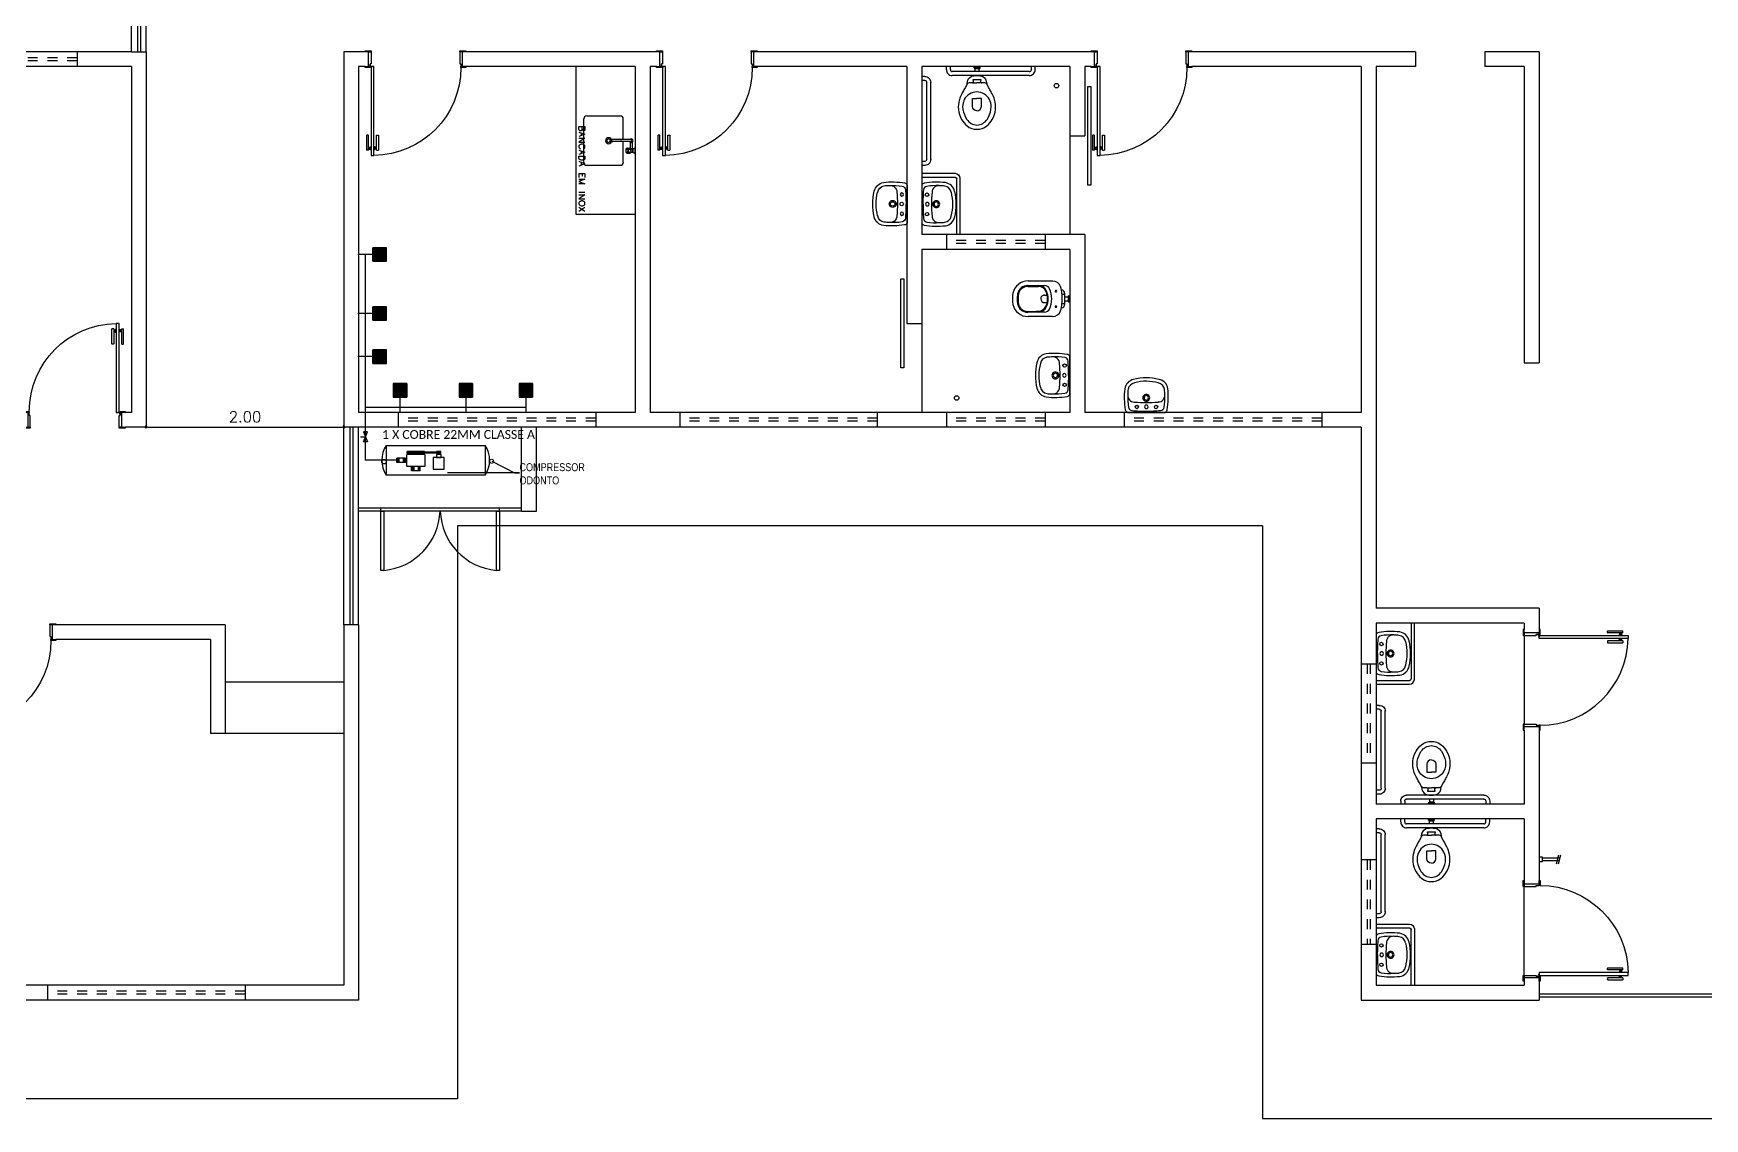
# Model space of a CAD drawing. Header units: inches. Extents: x 48213 to 96389, y -17773 to -8887.
# Drawn here: x 48251.64 to 48268.55, y -8904.87 to -8893.88 of the extents above; entities that cross this region are included whole.
import ezdxf
from ezdxf import colors
from ezdxf.entities.mleader import LeaderData, LeaderLine
from ezdxf.enums import TextEntityAlignment as Align
from ezdxf.math import Vec2, Vec3

# ---------------------------------------------------------------- set-up
doc = ezdxf.new("R2010")
doc.units = ezdxf.units.IN
doc.header["$LTSCALE"] = 0.001
doc.header["$MEASUREMENT"] = 0
doc.linetypes.add('CONTORNO_QUADRO_T', pattern=[0.35, 0.2, -0.15])
for name, color, linetype in [('APCOZ', 7, 'Continuous'), ('APCOZ-I', 251, 'Continuous'), ('ar comprimido', 80, 'Continuous'), ('ar comprimido tubulação', 80, 'Continuous'), ('at_Entity', 7, 'Continuous'), ('barras acess', 7, 'Continuous'), ('CANO ARCOND', 90, 'Continuous'), ('ESQUADRIAS', 7, 'Continuous'), ('Layout_Equipamentos', 7, 'Continuous'), ('LOUÇAS', 7, 'Continuous'), ('PONTO DE AR COMPRIMIDO', 7, 'Continuous'), ('Revest_Cimentado 1- 3 Cimento e Areia Grossa', 252, 'Continuous'), ('SAN', 7, 'Continuous'), ('TEXTOS M', 1, 'Continuous')]:
    doc.layers.add(name, color=color, linetype=linetype)
doc.styles.add('ARIAL', font='ARIALN.TTF')
doc.styles.add('ROMANS', font='romans.shx')
doc.dimstyles.new('ESCALA75', dxfattribs={"dimtxt": 0.11, "dimasz": 0.02, "dimexe": 0.02, "dimexo": 0.04, "dimgap": 0.05, "dimtad": 1, "dimzin": 4, "dimdsep": 46, "dimtxsty": 'ROMANS', "dimblk1": 'PPC', "dimblk2": 'PPC', "dimsah": 1, "dimcen": 0.02, "dimclrd": 7, "dimclre": 7, "dimclrt": 3, "dimazin": 1, "dimtfac": 1, "dimtix": 1, "dimtmove": 0, "dimatfit": 3, "dimldrblk": 'PPC', "dimfxl": 0, "dimtolj": 1, "dimtzin": 12, "dimarcsym": 0})

# ---------------------------------------------------------------- blocks, each defined once
blk = doc.blocks.new('P90_02')
at = {"layer": 'ESQUADRIAS', "color": 3, "linetype": 'Continuous'}
for p, q in [((-0.02, 0.77), (-0.02, 0.921)), ((0, 0.921), (0, 0.77)), ((0.023, 0.88), (0.023, 0.92)), ((0.057, 0.88), (0.057, 0.92)), ((0.08, 0.921), (0.08, 0.77)), ((0.1, 0.77), (0.1, 0.921)), ((-0.003, 0.767), (-0.017, 0.767)), ((0.083, 0.767), (0.097, 0.767))]:
    blk.add_line(p, q, dxfattribs=at)
at = {"layer": 'ESQUADRIAS', "color": 3}
for p, q in [((0, 0.921), (-0.02, 0.921)), ((0, 0.91), (0.023, 0.91)), ((0, 0.9), (0.023, 0.9)), ((0, 0.89), (0.023, 0.89)), ((0.023, 0.92), (0.025, 0.92)), ((0.023, 0.88), (0.025, 0.88)), ((0.057, 0.92), (0.055, 0.92)), ((0.057, 0.88), (0.055, 0.88)), ((0.08, 0.91), (0.057, 0.91)), ((0.08, 0.9), (0.057, 0.9)), ((0.08, 0.89), (0.057, 0.89)), ((0.08, 0.921), (0.1, 0.921))]:
    blk.add_line(p, q, dxfattribs=at)
at = {"layer": 'ESQUADRIAS', "color": 2}
for p, q in [((0.025, 0.075), (0.025, 0.975)), ((0.025, 0.975), (0.055, 0.975)), ((0.055, 0.975), (0.055, 0.075)), ((0.055, 0.075), (0.025, 0.075))]:
    blk.add_line(p, q, dxfattribs=at)
at = {"layer": 'ESQUADRIAS'}
for p, q in [((0.016, 0.059), (0.016, 0.062)), ((0.032, 0.074), (0.029, 0.074))]:
    blk.add_line(p, q, dxfattribs=at)
at = {"layer": 'ESQUADRIAS', "color": 3}
for points in [[(0.015, 0.085), (-0.035, 0.085), (-0.035, 0.075), (0.015, 0.075)], [(0.985, 0.085), (0.935, 0.085), (0.935, 0.075), (0.985, 0.075)], [(0.025, -0.075), (0, -0.075), (-0.035, -0.075), (-0.035, -0.085), (0.025, -0.085)], [(0.985, -0.075), (0.925, -0.075), (0.925, -0.085), (0.985, -0.085)]]:
    blk.add_lwpolyline(points, close=True, dxfattribs=at)
at = {"layer": 'ESQUADRIAS', "color": 2}
for points in [[(0.025, 0.045), (0.015, 0.045), (0.015, 0.075), (0, 0.075), (0, -0.075), (0.025, -0.075)], [(0.925, 0.045), (0.935, 0.045), (0.935, 0.075), (0.95, 0.075), (0.95, -0.075), (0.925, -0.075)]]:
    blk.add_lwpolyline(points, close=True, dxfattribs=at)
at = {"layer": 'ESQUADRIAS', "color": 1}
for points in [[(0.016, 0.071, -0.236068), (0.015, 0.073), (0.015, 0.07), (0.015, 0.05), (0.016, 0.05)], [(0.02, 0.074, 0.236068), (0.017, 0.075), (0.02, 0.075), (0.04, 0.075), (0.04, 0.074)]]:
    blk.add_lwpolyline(points, format="xyb", close=True, dxfattribs=at)
at = {"layer": 'ESQUADRIAS'}
for points in [[(0.017, 0.063), (0.016, 0.062), (0.016, 0.062)], [(0.017, 0.058), (0.016, 0.059), (0.016, 0.059)], [(0.017, 0.06), (0.017, 0.06), (0.017, 0.058), (0.017, 0.058), (0.017, 0.063), (0.017, 0.063), (0.017, 0.06), (0.017, 0.06)], [(0.028, 0.073), (0.029, 0.074), (0.029, 0.074)], [(0.03, 0.073), (0.03, 0.073), (0.033, 0.073), (0.033, 0.073), (0.028, 0.073), (0.028, 0.073), (0.03, 0.073), (0.03, 0.073)], [(0.033, 0.073), (0.032, 0.074), (0.032, 0.074)]]:
    blk.add_lwpolyline(points, dxfattribs=at)
at = {"layer": 'ESQUADRIAS', "color": 1}
blk.add_circle((0.017, 0.073), 0.0025, dxfattribs=at)
at = {"layer": 'ESQUADRIAS'}
blk.add_arc((0.043, 0.083), 0.892, 0.1295, 89.2231, dxfattribs=at)
at = {"layer": 'ESQUADRIAS', "color": 3, "linetype": 'Continuous'}
for centre, start, end in [((-0.017, 0.77), 180, 260.5377), ((-0.003, 0.77), 260.5377, 360), ((0.083, 0.77), 180, 279.4623), ((0.097, 0.77), 279.4623, 0)]:
    blk.add_arc(centre, 0.003, start, end, dxfattribs=at)
blk = doc.blocks.new('new block5')
at = {"layer": 'barras acess', "color": 0}
for p, q in [((-0.391, 0.04), (0.391, 0.04)), ((-0.391, 0), (0.391, 0)), ((-0.452, -0.02), (-0.452, -0.051)), ((-0.412, -0.02), (-0.412, -0.051)), ((0.408, -0.02), (0.408, -0.051)), ((0.448, -0.02), (0.448, -0.051))]:
    blk.add_line(p, q, dxfattribs=at)
for centre, radius, start, end in [((-0.392, -0.02), 0.06, 88.8662, 180.134), ((-0.392, -0.02), 0.0201, 87.1138, 179.9486), ((0.39, -0.018), 0.0579, 357.6185, 90.9862), ((0.39, -0.018), 0.0181, 353.5362, 89.508)]:
    blk.add_arc(centre, radius, start, end, dxfattribs=at)
blk = doc.blocks.new('P-9-S')
at = {"layer": 'SAN'}
for points in [[(0.045, -0.13), (0.08, -0.13, -0.269143), (0.098, -0.14), (0.099, -0.143, 0.044891), (0.1, -0.143), (0.12, -0.18, -0.036783), (0.132, -0.2, -0.0196), (0.153, -0.24, -0.056836), (0.178, -0.3, -0.089116), (0.188, -0.4, -0.095425), (0.155, -0.5, -0.091656), (0.1, -0.566, -0.16072), (0, -0.6, -0.16072), (-0.1, -0.566, -0.091656), (-0.155, -0.5, -0.095425), (-0.188, -0.4, -0.089116), (-0.178, -0.3, -0.056836), (-0.153, -0.24, -0.0196), (-0.132, -0.2, -0.036783), (-0.12, -0.18), (-0.1, -0.143, 0.044891), (-0.099, -0.143), (-0.098, -0.14, -0.269143), (-0.08, -0.13), (-0.045, -0.13)], [(0.099, -0.143, -0.047116), (0.099, -0.142), (0.095, -0.113, 0.305161), (0.04, -0.06, 0.049506), (0, -0.056, 0.049506), (-0.04, -0.06, 0.305161), (-0.095, -0.113), (-0.099, -0.142, -0.047116), (-0.099, -0.143)], [(0.045, -0.13, -0.414214), (0.035, -0.12), (0.035, -0.107, -0.226163), (0.038, -0.102, 0.733322), (0.035, -0.095), (0, -0.095), (-0.035, -0.095, 0.733322), (-0.038, -0.102, -0.226163), (-0.035, -0.107), (-0.035, -0.12, -0.414214), (-0.045, -0.13)], [(0, -0.412, -0.394755), (-0.045, -0.368), (-0.045, -0.288), (0, -0.288)], [(0, -0.412, 0.394755), (0.045, -0.368), (0.045, -0.288), (0, -0.288)]]:
    blk.add_lwpolyline(points, format="xyb", dxfattribs=at)
for points in [[(-0.045, -0.13), (0, -0.13)], [(0.045, -0.13), (0, -0.13)]]:
    blk.add_lwpolyline(points, dxfattribs=at)
blk.add_lwpolyline([(-0.128, -0.3, -0.278895), (0, -0.222, -0.278895), (0.128, -0.3, -0.167831), (0.142, -0.4, -0.098952), (0.102, -0.5, -0.247323), (0, -0.557, -0.247323), (-0.102, -0.5, -0.098952), (-0.142, -0.4, -0.167831)], format="xyb", close=True, dxfattribs=at)
at = {"flags": 3}
blk.add_attdef('CODIGO', text='', height=0.024, dxfattribs=at).set_placement((0, 0), align=Align.MIDDLE)
blk = doc.blocks.new('new block6')
at = {"layer": 'at_Entity', "color": 0}
for p, q in [((-0.032, -0.011), (-0.032, 0)), ((0.03, -0.008), (0.03, 0)), ((0.03, -0.008), (-0.032, -0.008)), ((-0.021, -0.051), (-0.021, -0.021)), ((0.019, -0.021), (-0.021, -0.021)), ((0.019, -0.051), (0.019, -0.021))]:
    blk.add_line(p, q, dxfattribs=at)
for centre, radius, start, end in [((-0.018, -0.008), 0.0136, 186.9665, 257.5809), ((0.016, -0.008), 0.0138, 280.9359, 356.4443)]:
    blk.add_arc(centre, radius, start, end, dxfattribs=at)
blk = doc.blocks.new('new block7')
at = {"layer": 'Layout_Equipamentos'}
for p, q in [((0, 0.051), (0.032, 0.051)), ((0.032, 0), (0, 0)), ((0.032, 0.051), (0.032, 0)), ((0.032, 0.04), (0.212, 0.04)), ((0.205, 0.011), (0.032, 0.011)), ((0.176, -0.019), (0.199, 0.07)), ((0.197, -0.019), (0.22, 0.07))]:
    blk.add_line(p, q, dxfattribs=at)
blk = doc.blocks.new('PPC')
at = {"color": 2}
blk.add_circle((0, 0), 0.5, dxfattribs=at)
blk = doc.blocks.new('*D100')
at = {"layer": 'DEFPOINTS', "color": 0, "transparency": 16777216}
for p in [(48252.778, -8897.868), (48254.778, -8897.868), (48254.778, -8897.868)]:
    blk.add_point(p, dxfattribs=at)
at = {"layer": 'Revest_Cimentado 1- 3 Cimento e Areia Grossa', "color": 7, "lineweight": -2, "transparency": 16777216}
for p, q in [((48252.778, -8897.868), (48252.778, -8897.848)), ((48252.798, -8897.868), (48254.758, -8897.868)), ((48254.778, -8897.868), (48254.778, -8897.848))]:
    blk.add_line(p, q, dxfattribs=at)
at = {"layer": 'Revest_Cimentado 1- 3 Cimento e Areia Grossa', "color": 7, "lineweight": -2, "transparency": 16777216, "xscale": 0.02, "yscale": 0.02, "zscale": 0.02, "rotation": 180}
blk.add_blockref('PPC', (48252.778, -8897.868), dxfattribs=at)
at = {"layer": 'Revest_Cimentado 1- 3 Cimento e Areia Grossa', "color": 7, "lineweight": -2, "transparency": 16777216, "xscale": 0.02, "yscale": 0.02, "zscale": 0.02}
blk.add_blockref('PPC', (48254.778, -8897.868), dxfattribs=at)
at = {"layer": 'Revest_Cimentado 1- 3 Cimento e Areia Grossa', "color": 3, "transparency": 16777216, "insert": (48253.778, -8897.763), "char_height": 0.11, "attachment_point": 5, "style": 'ROMANS'}
blk.add_mtext('\\A1;2.00', dxfattribs=at)
blk = doc.blocks.new('new block8')
at = {"layer": 'at_Entity', "color": 0}
for p, q in [((0, 0), (-0.339, 0)), ((0, 0.04), (-0.337, 0.04))]:
    blk.add_line(p, q, dxfattribs=at)
at = {"layer": 'at_Entity', "color": 7}
for p, q in [((-0.387, -0.01), (-0.387, -0.58)), ((-0.356, -0.58), (-0.356, -0.017))]:
    blk.add_line(p, q, dxfattribs=at)
at = {"layer": 'at_Entity'}
blk.add_arc((-0.337, -0.01), 0.05, 90, 180, dxfattribs=at)
at = {"layer": 'at_Entity', "color": 7}
blk.add_arc((-0.338, -0.017), 0.0172, 91.789, 179.0886, dxfattribs=at)
blk = doc.blocks.new('new block12')
at = {"layer": 'at_Entity', "color": 0}
for p, q in [((-0.19, 0), (0, 0)), ((-0.114, 0.055), (-0.108, 0.066)), ((-0.108, 0.042), (-0.114, 0.055)), ((-0.108, 0.066), (-0.097, 0.072)), ((-0.097, 0.036), (-0.108, 0.042)), ((-0.097, 0.072), (-0.085, 0.066)), ((-0.085, 0.042), (-0.097, 0.036)), ((-0.085, 0.066), (-0.08, 0.055)), ((-0.08, 0.055), (-0.085, 0.042)), ((-0.063, 0), (0.125, 0)), ((0, 0), (0.193, 0)), ((0.083, 0.055), (0.087, 0.066)), ((0.087, 0.042), (0.083, 0.055)), ((0.087, 0.066), (0.099, 0.072)), ((0.099, 0.036), (0.087, 0.042)), ((0.099, 0.072), (0.11, 0.066)), ((0.11, 0.042), (0.099, 0.036)), ((0.11, 0.066), (0.116, 0.055)), ((0.116, 0.055), (0.11, 0.042))]:
    blk.add_line(p, q, dxfattribs=at)
for centre, radius, start, end in [((-0.012, -0.125), 0.474, 88.698, 104.4219), ((0.01, -0.125), 0.474, 75.6368, 91.3415), ((0.53, 0.153), 0.754, 173.4134, 189.6929), ((-0.104, 0.219), 0.117, 102.514, 169.9443), ((0.425, 0.149), 0.614, 177.3231, 189.2415), ((0.123, 0.188), 0.311, 171.3221, 181.8265), ((-0.117, 0.174), 0.0716, 176.6025, 219.5997), ((-0.102, 0.216), 0.0847, 102.9461, 167.2809), ((0.014, -0.261), 0.577, 91.3524, 103.5038), ((-0.001, 0.147), 0.0349, 90, 149.9929), ((-0.001, 0.147), 0.0222, 90, 180), ((-0.001, 0.147), 0.0349, 29.9968, 89.9993), ((-0.001, 0.147), 0.0222, 360, 90), ((-0.013, -0.257), 0.572, 76.4579, 88.6966), ((0.105, 0.222), 0.0784, 8.4194, 78.3837), ((0.108, 0.225), 0.111, 7.7196, 79.5925), ((0.108, 0.173), 0.0781, 324.6525, 2.8394), ((-0.262, 0.132), 0.45, 349.782, 5.7972), ((-0.133, 0.188), 0.319, 357.9946, 8.1696), ((-0.531, 0.154), 0.753, 350.2791, 6.5765), ((-0.165, 0.045), 0.0522, 200.5417, 238.93), ((-0.143, 0.057), 0.0385, 188.7558, 265.6127), ((-0.121, 0.171), 0.0667, 220.3438, 269.4487), ((-0.007, 1.728), 1.716, 265.3753, 270.2103), ((0.002, 1.574), 1.475, 265.1896, 269.9391), ((-0.001, 0.147), 0.0349, 150.0032, 209.9968), ((-0.001, 0.147), 0.0349, 209.9968, 269.9993), ((-0.001, 0.147), 0.0222, 180, 270), ((-0.001, 0.056), 0.018, 150.0128, 209.9872), ((-0.001, 0.056), 0.018, 90, 150.0398), ((-0.001, 0.056), 0.018, 210.0191, 270.0367), ((-0.001, 0.147), 0.0222, 270.0097, 360), ((-0.001, 0.147), 0.0349, 270, 329.9929), ((-0.001, 1.452), 1.353, 270.0208, 275.0951), ((-0.001, 0.056), 0.018, 30.0191, 90.0367), ((-0.001, 0.056), 0.018, 270, 330.0398), ((-0.001, 1.892), 1.879, 270, 274.4144), ((-0.001, 0.056), 0.018, 330.0128, 29.9872), ((-0.001, 0.147), 0.0349, 330.0032, 29.9968), ((0.123, 0.168), 0.0631, 266.7732, 320.7547), ((0.141, 0.059), 0.0402, 273.114, 350.3928), ((0.174, 0.034), 0.0386, 297.8673, 348.5693)]:
    blk.add_arc(centre, radius, start, end, dxfattribs=at)
blk = doc.blocks.new('new block17')
at = {"layer": 'APCOZ'}
for p, q in [((0.544, 0.759), (0.373, 0.759)), ((0.544, 0.739), (0.373, 0.739)), ((0.548, 0.735), (0.548, 0.67)), ((0.568, 0.735), (0.568, 0.665)), ((0.519, 0.672), (0.541, 0.672)), ((0.519, 0.622), (0.541, 0.622)), ((0.577, 0.63), (0.553, 0.63)), ((0.577, 0.665), (0.568, 0.665)), ((0.577, 0.665), (0.599, 0.676)), ((0.577, 0.63), (0.599, 0.619))]:
    blk.add_line(p, q, dxfattribs=at)
at = {"layer": 'APCOZ', "linetype": 'Continuous'}
for points in [[(0.519, 0.672, 0), (0.515, 0.672, 0), (0.512, 0.671, 0), (0.51, 0.668, 0), (0.507, 0.666, 0), (0.505, 0.662, 0), (0.503, 0.658, 0), (0.502, 0.654, 0), (0.502, 0.65, 0), (0.502, 0.645, 0), (0.502, 0.641, 0), (0.503, 0.636, 0), (0.505, 0.633, 0), (0.507, 0.629, 0), (0.51, 0.626, 0), (0.512, 0.624, 0), (0.515, 0.623, 0), (0.519, 0.622, 0)], [(0.548, 0.67, 0), (0.547, 0.671, 0), (0.545, 0.672, 0), (0.544, 0.672, 0), (0.542, 0.672, 0), (0.541, 0.672, 0)], [(0.541, 0.622, 0), (0.543, 0.623, 0), (0.546, 0.624, 0), (0.549, 0.625, 0), (0.551, 0.627, 0), (0.553, 0.63, 0)]]:
    blk.add_polyline3d(points, dxfattribs=at)
at = {"layer": 'APCOZ'}
for centre, radius, start, end in [((0.368, 0.749), 0.0112, 63.7208, 296.2792), ((0.558, 0.749), 0.0173, 125.4187, 144.5813), ((0.558, 0.749), 0.0173, 215.4187, 234.5813), ((0.558, 0.749), 0.0173, 54.5813, 125.4187), ((0.558, 0.749), 0.0173, 305.4187, 54.5813)]:
    blk.add_arc(centre, radius, start, end, dxfattribs=at)
at = {"layer": 'APCOZ-I'}
for p, q in [((0.373, 0.759), (0.368, 0.759)), ((0.373, 0.739), (0.368, 0.739)), ((0.562, 0.759), (0.544, 0.759)), ((0.562, 0.739), (0.544, 0.739)), ((0.533, 0.663), (0.554, 0.663)), ((0.533, 0.632), (0.554, 0.632)), ((0.568, 0.665), (0.553, 0.665)), ((0.577, 0.63), (0.577, 0.665))]:
    blk.add_line(p, q, dxfattribs=at)
at = {"layer": 'APCOZ-I', "linetype": 'Continuous'}
for points in [[(0.515, 0.628, 0), (0.518, 0.628, 0), (0.52, 0.63, 0), (0.522, 0.631, 0), (0.523, 0.634, 0), (0.525, 0.637, 0), (0.525, 0.641, 0), (0.526, 0.644, 0), (0.526, 0.648, 0), (0.526, 0.652, 0), (0.525, 0.656, 0), (0.524, 0.659, 0), (0.522, 0.662, 0), (0.521, 0.664, 0), (0.519, 0.666, 0), (0.517, 0.667, 0), (0.514, 0.667, 0), (0.512, 0.666, 0), (0.51, 0.664, 0), (0.509, 0.662, 0), (0.507, 0.659, 0), (0.506, 0.656, 0), (0.505, 0.652, 0), (0.505, 0.648, 0), (0.505, 0.644, 0), (0.505, 0.641, 0), (0.506, 0.637, 0), (0.508, 0.634, 0), (0.509, 0.631, 0), (0.511, 0.63, 0), (0.513, 0.628, 0), (0.515, 0.628, 0)], [(0.532, 0.664, 0), (0.53, 0.667, 0), (0.528, 0.669, 0), (0.525, 0.671, 0), (0.522, 0.672, 0), (0.519, 0.672, 0)], [(0.519, 0.622, 0), (0.522, 0.623, 0), (0.525, 0.624, 0), (0.527, 0.625, 0), (0.53, 0.628, 0), (0.532, 0.631, 0)], [(0.553, 0.665, 0), (0.552, 0.666, 0), (0.551, 0.667, 0), (0.55, 0.668, 0), (0.549, 0.669, 0), (0.548, 0.67, 0)], [(0.554, 0.664, 0), (0.554, 0.664, 0), (0.554, 0.664, 0), (0.554, 0.665, 0), (0.553, 0.665, 0), (0.553, 0.665, 0)], [(0.553, 0.63, 0), (0.553, 0.63, 0), (0.554, 0.63, 0), (0.554, 0.631, 0), (0.554, 0.631, 0), (0.554, 0.631, 0)]]:
    blk.add_polyline3d(points, dxfattribs=at)
at = {"layer": 'APCOZ-I'}
for centre, radius, start, end in [((0.368, 0.749), 0.01, 90, 270), ((0.435, 0.749), 0.0233, 334.5555, 25.4445), ((0.558, 0.749), 0.0173, 234.5813, 305.4187), ((0.558, 0.749), 0.0126, 232.2518, 127.7482), ((0.541, 0.749), 0.0233, 334.5555, 25.4445), ((0.562, 0.647), 0.0335, 153.9749, 206.0251), ((0.531, 0.663), 0.002, 333.9749, 32.1559), ((0.531, 0.632), 0.002, 327.8441, 26.0251), ((0.607, 0.647), 0.0549, 164.3139, 195.6861), ((0.552, 0.663), 0.002, 344.314, 31.5675), ((0.552, 0.632), 0.002, 328.4325, 15.6861), ((0.648, 0.647), 0.0816, 167.5382, 192.4618), ((0.874, 0.647), 0.279, 174.3752, 185.6248)]:
    blk.add_arc(centre, radius, start, end, dxfattribs=at)
at = {"layer": 'at_Entity', "color": 0}
for p, q in [((0, 0), (0, 1.498)), ((0.029, 0.864), (0.029, 0.891)), ((0.029, 0.891), (0.09, 0.891)), ((0.031, 0.855), (0.029, 0.864)), ((0.035, 0.851), (0.031, 0.855)), ((0.039, 0.849), (0.035, 0.851)), ((0.05, 0.849), (0.039, 0.849)), ((0.054, 0.851), (0.05, 0.849)), ((0.058, 0.855), (0.054, 0.851)), ((0.061, 0.864), (0.058, 0.855)), ((0.061, 0.864), (0.061, 0.891)), ((0.065, 0.855), (0.061, 0.864)), ((0.067, 0.851), (0.065, 0.855)), ((0.073, 0.849), (0.067, 0.851)), ((0.08, 0.849), (0.073, 0.849)), ((0.078, 0.529), (0.078, 0.969)), ((0.084, 0.851), (0.08, 0.849)), ((0.088, 0.855), (0.084, 0.851)), ((0.09, 0.864), (0.088, 0.855)), ((0.09, 0.891), (0.09, 0.864)), ((0.108, 0.999), (0.449, 0.999)), ((0.478, 0.759), (0.478, 0.969)), ((0.029, 0.836), (0.09, 0.813)), ((0.09, 0.813), (0.029, 0.79)), ((0.029, 0.775), (0.09, 0.775)), ((0.09, 0.775), (0.029, 0.733)), ((0.029, 0.733), (0.09, 0.733)), ((0.031, 0.701), (0.029, 0.695)), ((0.029, 0.695), (0.029, 0.682)), ((0.029, 0.682), (0.031, 0.676)), ((0.037, 0.705), (0.031, 0.701)), ((0.044, 0.709), (0.037, 0.705)), ((0.052, 0.712), (0.044, 0.709)), ((0.05, 0.828), (0.05, 0.798)), ((0.067, 0.712), (0.052, 0.712)), ((0.075, 0.709), (0.067, 0.712)), ((0.082, 0.705), (0.075, 0.709)), ((0.088, 0.701), (0.082, 0.705)), ((0.09, 0.695), (0.088, 0.701)), ((0.088, 0.676), (0.09, 0.682)), ((0.09, 0.682), (0.09, 0.695)), ((0.478, 0.529), (0.478, 0.739)), ((0.029, 0.654), (0.09, 0.631)), ((0.09, 0.631), (0.029, 0.608)), ((0.029, 0.593), (0.09, 0.593)), ((0.029, 0.572), (0.029, 0.593)), ((0.031, 0.563), (0.029, 0.572)), ((0.029, 0.54), (0.09, 0.515)), ((0.09, 0.515), (0.029, 0.491)), ((0.031, 0.676), (0.037, 0.669)), ((0.037, 0.557), (0.031, 0.563)), ((0.037, 0.669), (0.044, 0.667)), ((0.044, 0.555), (0.037, 0.557)), ((0.052, 0.551), (0.044, 0.555)), ((0.05, 0.646), (0.05, 0.616)), ((0.05, 0.53), (0.05, 0.5)), ((0.067, 0.551), (0.052, 0.551)), ((0.075, 0.555), (0.067, 0.551)), ((0.075, 0.667), (0.082, 0.669)), ((0.082, 0.557), (0.075, 0.555)), ((0.082, 0.669), (0.088, 0.676)), ((0.088, 0.563), (0.082, 0.557)), ((0.09, 0.572), (0.088, 0.563)), ((0.09, 0.593), (0.09, 0.572)), ((0.029, 0.415), (0.09, 0.415)), ((0.029, 0.415), (0.029, 0.375)), ((0.029, 0.358), (0.09, 0.358)), ((0.09, 0.358), (0.029, 0.335)), ((0.061, 0.415), (0.061, 0.39)), ((0.09, 0.415), (0.09, 0.375)), ((0.108, 0.499), (0.449, 0.499)), ((0.029, 0.335), (0.09, 0.31)), ((0.09, 0.31), (0.029, 0.31)), ((0.09, 0.225), (0.029, 0.225)), ((0.029, 0.199), (0.09, 0.199)), ((0.09, 0.199), (0.029, 0.159)), ((0.599, 0), (0, 0)), ((0.029, 0.159), (0.09, 0.159)), ((0.031, 0.125), (0.029, 0.119)), ((0.029, 0.119), (0.029, 0.108)), ((0.029, 0.108), (0.031, 0.102)), ((0.09, 0.073), (0.029, 0.03)), ((0.09, 0.03), (0.029, 0.073)), ((0.037, 0.132), (0.031, 0.125)), ((0.031, 0.102), (0.037, 0.096)), ((0.044, 0.134), (0.037, 0.132)), ((0.037, 0.096), (0.044, 0.094)), ((0.052, 0.138), (0.044, 0.134)), ((0.044, 0.094), (0.052, 0.089)), ((0.067, 0.138), (0.052, 0.138)), ((0.052, 0.089), (0.067, 0.089)), ((0.075, 0.134), (0.067, 0.138)), ((0.067, 0.089), (0.075, 0.094)), ((0.082, 0.132), (0.075, 0.134)), ((0.075, 0.094), (0.082, 0.096)), ((0.088, 0.125), (0.082, 0.132)), ((0.082, 0.096), (0.088, 0.102)), ((0.09, 0.119), (0.088, 0.125)), ((0.088, 0.102), (0.09, 0.108)), ((0.09, 0.108), (0.09, 0.119))]:
    blk.add_line(p, q, dxfattribs=at)
for centre, radius, start, end in [((0.107, 0.97), 0.0289, 88.5161, 181.4839), ((0.451, 0.972), 0.0273, 354.9724, 95.0276), ((0.329, 0.748), 0.0307, 90, 180), ((0.329, 0.748), 0.0307, 180, 270), ((0.329, 0.748), 0.018, 90, 180), ((0.329, 0.748), 0.018, 180, 270), ((0.329, 0.748), 0.0307, 360, 90), ((0.329, 0.748), 0.018, 360, 90), ((0.329, 0.748), 0.018, 270, 0), ((0.329, 0.748), 0.0307, 270, 0), ((0.107, 0.528), 0.0289, 178.5159, 271.4841), ((0.448, 0.53), 0.0307, 270, 0)]:
    blk.add_arc(centre, radius, start, end, dxfattribs=at)
blk = doc.blocks.new('new block13')
at = {"layer": 'at_Entity', "color": 0}
for p, q in [((-0.032, 0), (0.032, 0)), ((0.053, -0.051), (-0.053, -0.051)), ((-0.049, -0.08), (-0.049, -0.06)), ((-0.031, -0.006), (0.029, -0.006)), ((-0.021, -0.051), (-0.021, -0.019)), ((-0.021, -0.019), (0.019, -0.019)), ((0.019, -0.051), (0.019, -0.019)), ((0.049, -0.06), (0.049, -0.081)), ((-0.182, -0.424), (-0.182, -0.175)), ((-0.039, -0.257), (-0.039, -0.23)), ((0.038, -0.23), (0.038, -0.257)), ((0.178, -0.175), (0.178, -0.424))]:
    blk.add_line(p, q, dxfattribs=at)
for centre, radius, start, end in [((-0.097, -0.174), 0.0848, 109.0789, 180.1997), ((-0.043, -0.329), 0.249, 92.0489, 109.145), ((-0.054, -0.09), 0.0391, 88.4183, 173.4493), ((-0.079, -0.141), 0.00741, 90, 180), ((-0.079, -0.141), 0.00741, 180, 270), ((-0.079, -0.141), 0.00741, 360, 90), ((-0.079, -0.141), 0.00741, 270, 0), ((-0.002, -1.475), 1.396, 87.9511, 92.0489), ((-0.039, -0.06), 0.00952, 90, 180), ((-0.021, -0.01), 0.00952, 180, 270), ((0.019, -0.01), 0.00952, 270, 0), ((0.039, -0.06), 0.00952, 360, 90), ((0.039, -0.328), 0.248, 70.8427, 88.1091), ((0.052, -0.09), 0.0388, 5.5755, 88.6298), ((0.077, -0.141), 0.00741, 90, 180), ((0.077, -0.141), 0.00741, 180, 270), ((0.077, -0.141), 0.00741, 360, 90), ((0.077, -0.141), 0.00741, 270, 0), ((0.093, -0.174), 0.0848, 359.8003, 70.9211), ((-8.978, -0.284), 8.843, 359.0717, 0.1879), ((-0.041, -0.324), 0.0949, 113.5727, 176.7329), ((-0.081, -0.255), 0.054, 114.961, 180.9064), ((-0.043, -0.318), 0.0836, 110.863, 180.2362), ((-5.785, -0.398), 5.659, 359.7103, 0.8057), ((-0.001, -0.428), 0.244, 90, 114.9606), ((-0.005, -0.388), 0.168, 88.7182, 116.1404), ((-0.011, -0.383), 0.155, 100.3133, 113.389), ((-0.001, -0.426), 0.2, 90, 101.0171), ((-0.003, -0.26), 0.0357, 176.0445, 272.3446), ((-0.002, -0.256), 0.0391, 270.0027, 0), ((-0.001, -0.428), 0.244, 65.0391, 90.0003), ((0.003, -0.388), 0.168, 63.8614, 91.28), ((-0.001, -0.426), 0.2, 78.9807, 90.0022), ((0.021, -0.334), 0.106, 63.0017, 81.1951), ((0.039, -0.318), 0.0836, 359.7638, 69.1369), ((0.04, -0.323), 0.0932, 2.4426, 66.7336), ((0.079, -0.255), 0.054, 359.0936, 65.039), ((-0.525, -0.386), 0.651, 356.3513, 5.878), ((9.28, -0.342), 9.147, 179.4622, 180.5333), ((-0.026, -0.424), 0.156, 180.0055, 257.2943), ((-0.031, -0.426), 0.105, 180.4233, 258.8896), ((-0.033, -0.429), 0.0932, 178.5002, 259.6559), ((0.031, -0.429), 0.0942, 280.5689, 0.9284), ((0.031, -0.429), 0.103, 280.5688, 0.9284), ((0.022, -0.424), 0.156, 282.7128, 359.9983), ((-0.002, -0.29), 0.292, 258.435, 281.5683), ((-0.001, -0.258), 0.276, 259.4366, 269.9996), ((-0.001, -0.26), 0.265, 259.4366, 270.0028), ((-0.002, -0.245), 0.28, 270.136, 280.2849), ((-0.001, -0.258), 0.276, 270, 280.577)]:
    blk.add_arc(centre, radius, start, end, dxfattribs=at)
at = {"layer": 'Layout_Equipamentos'}
for p, q in [((-0.031, -0.01), (-0.031, 0)), ((0.029, -0.01), (0.029, 0))]:
    blk.add_line(p, q, dxfattribs=at)
blk = doc.blocks.new('A$C79B63F24')
h = blk.add_hatch(color=256)
h.dxf.hatch_style = 1
h.paths.add_polyline_path([(0.138, 0.136), (0, 0.136), (0, 0), (0.138, 0)])
at = {"layer": 'at_Entity', "color": 0}
for p, q in [((0, 0), (0, 0.136)), ((0, 0), (0, 0.136)), ((0, 0.136), (0.138, 0.136)), ((0, 0.136), (0.138, 0.136)), ((0, 0.136), (0.138, 0.136)), ((0, 0), (0.138, 0)), ((0.138, 0), (0, 0)), ((0.138, 0.136), (0.138, 0)), ((0.138, 0), (0.138, 0.136)), ((0.138, 0.068), (0.29, 0.068))]:
    blk.add_line(p, q, dxfattribs=at)
blk = doc.blocks.new('_DotSmall')
at = {"color": 0, "linetype": 'ByBlock', "const_width": 0.5}
blk.add_lwpolyline([(-0.0625, 0, 1), (0.0625, 0, 1)], format="xyb", close=True, dxfattribs=at)

msp = doc.modelspace()

# ---------------------------------------------------------------- linework, layer by layer
at = {"layer": 'ar comprimido'}
for p, q in [((48255.208, -8898.053), (48255.208, -8898.353)), ((48255.402, -8898.183), (48255.314, -8898.183)), ((48255.314, -8898.226), (48255.314, -8898.183)), ((48255.402, -8898.226), (48255.314, -8898.226)), ((48255.32, -8898.183), (48255.32, -8898.226)), ((48255.325, -8898.183), (48255.325, -8898.226)), ((48255.336, -8898.183), (48255.336, -8898.226)), ((48255.38, -8898.183), (48255.38, -8898.226)), ((48255.391, -8898.183), (48255.391, -8898.226)), ((48255.397, -8898.183), (48255.397, -8898.226)), ((48255.402, -8898.226), (48255.402, -8898.183)), ((48255.595, -8898.114), (48255.419, -8898.114)), ((48255.419, -8898.133), (48255.419, -8898.114)), ((48255.419, -8898.119), (48255.76, -8898.119)), ((48255.419, -8898.127), (48255.76, -8898.127)), ((48255.595, -8898.133), (48255.419, -8898.133)), ((48255.43, -8898.114), (48255.43, -8898.119)), ((48255.43, -8898.127), (48255.43, -8898.133)), ((48255.441, -8898.114), (48255.441, -8898.119)), ((48255.441, -8898.127), (48255.441, -8898.133)), ((48255.463, -8898.114), (48255.463, -8898.119)), ((48255.463, -8898.127), (48255.463, -8898.133)), ((48255.551, -8898.266), (48255.463, -8898.266)), ((48255.463, -8898.309), (48255.463, -8898.266)), ((48255.469, -8898.266), (48255.469, -8898.309)), ((48255.474, -8898.266), (48255.474, -8898.309)), ((48255.485, -8898.266), (48255.485, -8898.309)), ((48255.503, -8898.146), (48255.503, -8898.133)), ((48255.512, -8898.146), (48255.512, -8898.133)), ((48255.529, -8898.266), (48255.529, -8898.309)), ((48255.54, -8898.266), (48255.54, -8898.309)), ((48255.546, -8898.266), (48255.546, -8898.309)), ((48255.551, -8898.114), (48255.551, -8898.119)), ((48255.551, -8898.127), (48255.551, -8898.133)), ((48255.551, -8898.309), (48255.551, -8898.266)), ((48255.573, -8898.114), (48255.573, -8898.119)), ((48255.573, -8898.127), (48255.573, -8898.133)), ((48255.584, -8898.114), (48255.584, -8898.119)), ((48255.584, -8898.127), (48255.584, -8898.133)), ((48255.595, -8898.119), (48255.595, -8898.114)), ((48255.595, -8898.133), (48255.595, -8898.127)), ((48255.76, -8898.114), (48255.716, -8898.114)), ((48255.716, -8898.119), (48255.716, -8898.114)), ((48255.716, -8898.133), (48255.716, -8898.127)), ((48255.76, -8898.133), (48255.716, -8898.133)), ((48255.719, -8898.114), (48255.719, -8898.119)), ((48255.719, -8898.127), (48255.719, -8898.133)), ((48255.722, -8898.114), (48255.722, -8898.119)), ((48255.722, -8898.127), (48255.722, -8898.133)), ((48255.727, -8898.114), (48255.727, -8898.119)), ((48255.727, -8898.127), (48255.727, -8898.133)), ((48255.734, -8898.146), (48255.734, -8898.133)), ((48255.743, -8898.146), (48255.743, -8898.133)), ((48255.749, -8898.114), (48255.749, -8898.119)), ((48255.749, -8898.127), (48255.749, -8898.133)), ((48255.755, -8898.114), (48255.755, -8898.119)), ((48255.755, -8898.127), (48255.755, -8898.133)), ((48255.758, -8898.114), (48255.758, -8898.119)), ((48255.758, -8898.127), (48255.758, -8898.133)), ((48255.76, -8898.133), (48255.76, -8898.114)), ((48255.551, -8898.309), (48255.463, -8898.309))]:
    msp.add_line(p, q, dxfattribs=at)
msp.add_lwpolyline([(48255.208, -8898.053), (48256.208, -8898.053), (48256.208, -8898.353), (48255.208, -8898.353)], dxfattribs=at)
for points in [[(48255.413, -8898.151), (48255.413, -8898.258, 0.414214), (48255.418, -8898.263), (48255.597, -8898.263, 0.414214), (48255.602, -8898.258), (48255.602, -8898.151, 0.414214), (48255.597, -8898.146), (48255.418, -8898.146, 0.414214)], [(48255.715, -8898.147), (48255.715, -8898.174, 0.414214), (48255.716, -8898.175), (48255.761, -8898.175, 0.414214), (48255.762, -8898.174), (48255.762, -8898.147, 0.414214), (48255.761, -8898.146), (48255.716, -8898.146, 0.414214)]]:
    msp.add_lwpolyline(points, format="xyb", close=True, dxfattribs=at)
msp.add_lwpolyline([(48255.682, -8898.175), (48255.682, -8898.293), (48255.795, -8898.293), (48255.795, -8898.175)], close=True, dxfattribs=at)
for centre, start, end in [((48255.431, -8898.203), 146.0934, 213.9066), ((48255.985, -8898.203), 326.0934, 33.9066)]:
    msp.add_arc(centre, 0.269, start, end, dxfattribs=at)
at = {"layer": 'ar comprimido tubulação'}
for p, q in [((48254.996, -8897.897), (48254.996, -8896.119)), ((48254.996, -8897.666), (48256.62, -8897.666)), ((48254.996, -8898.206), (48254.996, -8897.897)), ((48254.945, -8897.966), (48254.996, -8897.966)), ((48255.314, -8898.203), (48254.996, -8898.203))]:
    msp.add_line(p, q, dxfattribs=at)
at = {"layer": 'CANO ARCOND', "ltscale": 0.1, "flags": 128}
msp.add_lwpolyline([(48255.016, -8898.016), (48254.976, -8898.016), (48255.016, -8897.916), (48254.976, -8897.916)], close=True, dxfattribs=at)
at = {"layer": 'Revest_Cimentado 1- 3 Cimento e Areia Grossa'}
for p, q in [((48252.628, -8894.068), (48252.628, -8892.068)), ((48252.688, -8892.068), (48252.688, -8894.068)), ((48252.718, -8892.068), (48252.718, -8894.068)), ((48252.778, -8894.068), (48252.778, -8892.068)), ((48252.078, -8894.068), (48252.078, -8894.218)), ((48252.628, -8894.068), (48252.778, -8894.068)), ((48252.778, -8894.068), (48252.778, -8897.868)), ((48252.628, -8894.218), (48252.628, -8897.718)), ((48262.128, -8894.918), (48262.128, -8895.918)), ((48260.878, -8895.918), (48260.878, -8896.068)), ((48261.878, -8895.918), (48261.878, -8896.068)), ((48260.628, -8896.818), (48260.628, -8897.718)), ((48255.328, -8897.718), (48255.328, -8897.868)), ((48257.328, -8897.718), (48257.328, -8897.868)), ((48258.178, -8897.718), (48258.178, -8897.868)), ((48260.178, -8897.718), (48260.178, -8897.868)), ((48260.878, -8897.718), (48260.878, -8897.868)), ((48261.878, -8897.718), (48261.878, -8897.868)), ((48262.678, -8897.718), (48262.678, -8897.868)), ((48264.678, -8897.718), (48264.678, -8897.868)), ((48254.928, -8897.868), (48254.778, -8897.868)), ((48254.778, -8899.868), (48254.778, -8897.868)), ((48254.838, -8897.868), (48254.838, -8899.868)), ((48254.868, -8897.868), (48254.868, -8899.868)), ((48254.928, -8899.868), (48254.928, -8897.868)), ((48256.578, -8898.688), (48254.928, -8898.688)), ((48256.578, -8898.718), (48254.928, -8898.718)), ((48255.153, -8898.718), (48255.153, -8898.688)), ((48256.353, -8898.718), (48256.353, -8898.688)), ((48254.928, -8899.868), (48254.778, -8899.868)), ((48266.728, -8899.976), (48266.728, -8900.876)), ((48265.228, -8900.266), (48265.078, -8900.266)), ((48265.228, -8901.269), (48265.078, -8901.269)), ((48265.228, -8902.249), (48265.078, -8902.249)), ((48266.728, -8903.418), (48266.728, -8902.518)), ((48265.078, -8903.103), (48265.228, -8903.103)), ((48251.778, -8903.518), (48251.778, -8903.668)), ((48253.778, -8903.518), (48253.778, -8903.668)), ((48265.078, -8903.668), (48266.878, -8903.668)), ((48265.228, -8903.518), (48266.728, -8903.518)), ((48266.878, -8903.606), (48274.078, -8903.606)), ((48266.878, -8903.636), (48274.078, -8903.636)), ((48264.078, -8904.868), (48287.028, -8904.868))]:
    msp.add_line(p, q, dxfattribs=at)
at = {"layer": 'Revest_Cimentado 1- 3 Cimento e Areia Grossa', "linetype": 'Continuous'}
for p, q in [((48252.628, -8894.068), (48241.228, -8894.068)), ((48254.778, -8894.068), (48254.778, -8897.868)), ((48254.993, -8894.068), (48254.778, -8894.068)), ((48257.943, -8894.068), (48255.978, -8894.068)), ((48262.343, -8894.068), (48258.928, -8894.068)), ((48262.403, -8894.068), (48262.378, -8894.068)), ((48263.328, -8894.068), (48263.303, -8894.068)), ((48265.628, -8894.068), (48263.363, -8894.068)), ((48265.628, -8894.068), (48265.628, -8894.218)), ((48266.328, -8894.068), (48266.328, -8894.218)), ((48266.878, -8894.068), (48266.328, -8894.068)), ((48266.878, -8894.068), (48266.878, -8897.218)), ((48252.628, -8894.218), (48246.778, -8894.218)), ((48254.928, -8894.218), (48254.928, -8897.718)), ((48254.993, -8894.218), (48254.928, -8894.218)), ((48257.728, -8894.218), (48255.978, -8894.218)), ((48257.728, -8894.218), (48257.728, -8897.718)), ((48257.878, -8894.218), (48257.878, -8897.718)), ((48257.943, -8894.218), (48257.878, -8894.218)), ((48260.478, -8894.218), (48258.928, -8894.218)), ((48260.478, -8894.218), (48260.478, -8896.818)), ((48260.628, -8894.218), (48260.628, -8895.918)), ((48262.128, -8894.218), (48260.628, -8894.218)), ((48262.128, -8894.218), (48262.128, -8894.918)), ((48262.278, -8894.218), (48262.278, -8894.918)), ((48262.343, -8894.218), (48262.278, -8894.218)), ((48262.433, -8894.218), (48262.378, -8894.218)), ((48263.328, -8894.218), (48263.313, -8894.218)), ((48265.078, -8894.218), (48263.363, -8894.218)), ((48265.078, -8894.218), (48265.078, -8897.718)), ((48265.228, -8894.218), (48265.228, -8899.701)), ((48265.628, -8894.218), (48265.228, -8894.218)), ((48266.728, -8894.218), (48266.328, -8894.218)), ((48266.728, -8894.218), (48266.728, -8897.218)), ((48262.128, -8894.918), (48262.278, -8894.918)), ((48262.278, -8895.918), (48260.628, -8895.918)), ((48262.278, -8895.918), (48262.278, -8897.718)), ((48260.628, -8896.068), (48260.628, -8896.818)), ((48262.128, -8896.068), (48260.628, -8896.068)), ((48262.128, -8896.068), (48262.128, -8897.718)), ((48260.478, -8896.818), (48260.628, -8896.818)), ((48266.728, -8897.218), (48266.878, -8897.218)), ((48252.628, -8897.718), (48252.563, -8897.718)), ((48257.728, -8897.718), (48254.928, -8897.718)), ((48262.128, -8897.718), (48257.878, -8897.718)), ((48265.078, -8897.718), (48262.278, -8897.718)), ((48252.778, -8897.868), (48252.563, -8897.868)), ((48265.078, -8897.868), (48254.928, -8897.868)), ((48256.578, -8898.718), (48256.578, -8897.868)), ((48256.728, -8898.718), (48256.728, -8897.868)), ((48265.078, -8897.868), (48265.078, -8903.668)), ((48256.578, -8898.718), (48256.728, -8898.718)), ((48255.928, -8898.868), (48255.928, -8904.668)), ((48264.078, -8898.868), (48255.928, -8898.868)), ((48264.078, -8898.868), (48264.078, -8904.868)), ((48266.878, -8899.701), (48265.228, -8899.701)), ((48266.878, -8899.701), (48266.878, -8899.916)), ((48253.578, -8899.868), (48251.863, -8899.868)), ((48253.578, -8899.868), (48253.578, -8900.968)), ((48254.778, -8899.868), (48254.778, -8903.518)), ((48254.928, -8899.868), (48254.928, -8903.668)), ((48265.228, -8899.851), (48265.228, -8901.684)), ((48266.728, -8899.851), (48265.228, -8899.851)), ((48266.728, -8899.851), (48266.728, -8899.916)), ((48253.428, -8900.018), (48251.863, -8900.018)), ((48253.428, -8900.018), (48253.428, -8900.968)), ((48254.778, -8900.448), (48253.578, -8900.448)), ((48254.778, -8900.968), (48253.428, -8900.968)), ((48266.728, -8900.936), (48266.728, -8901.684)), ((48266.878, -8900.936), (48266.878, -8902.458)), ((48266.728, -8901.684), (48265.228, -8901.684)), ((48265.228, -8901.834), (48265.228, -8903.518)), ((48266.728, -8901.834), (48265.228, -8901.834)), ((48266.728, -8901.834), (48266.728, -8902.458)), ((48266.728, -8903.478), (48266.728, -8903.518)), ((48266.878, -8903.478), (48266.878, -8903.668)), ((48254.928, -8903.668), (48239.803, -8903.668)), ((48254.778, -8903.518), (48250.778, -8903.518)), ((48255.928, -8904.668), (48240.228, -8904.668))]:
    msp.add_line(p, q, dxfattribs=at)
at = {"layer": 'Revest_Cimentado 1- 3 Cimento e Areia Grossa', "linetype": 'CONTORNO_QUADRO_T'}
for p, q in [((48252.078, -8894.128), (48250.078, -8894.128)), ((48252.078, -8894.158), (48250.078, -8894.158)), ((48261.878, -8895.978), (48260.878, -8895.978)), ((48261.878, -8896.008), (48260.878, -8896.008)), ((48257.328, -8897.778), (48255.328, -8897.778)), ((48257.328, -8897.808), (48255.328, -8897.808)), ((48260.178, -8897.778), (48258.178, -8897.778)), ((48260.178, -8897.808), (48258.178, -8897.808)), ((48261.878, -8897.778), (48260.878, -8897.778)), ((48261.878, -8897.808), (48260.878, -8897.808)), ((48264.678, -8897.778), (48262.678, -8897.778)), ((48264.678, -8897.808), (48262.678, -8897.808)), ((48265.138, -8900.266), (48265.138, -8901.269)), ((48265.168, -8900.266), (48265.168, -8901.269)), ((48265.138, -8902.249), (48265.138, -8903.103)), ((48265.168, -8902.249), (48265.168, -8903.103)), ((48253.778, -8903.578), (48251.778, -8903.578)), ((48253.778, -8903.608), (48251.778, -8903.608))]:
    msp.add_line(p, q, dxfattribs=at)
at = {"layer": 'Revest_Cimentado 1- 3 Cimento e Areia Grossa'}
for points in [[(48262.308, -8894.418), (48262.341, -8894.418), (48262.341, -8895.418), (48262.308, -8895.418), (48262.308, -8894.418)], [(48260.418, -8896.367), (48260.448, -8896.367), (48260.448, -8897.267), (48260.418, -8897.267), (48260.418, -8896.367)], [(48255.183, -8898.718), (48255.183, -8899.318), (48255.153, -8899.318), (48255.153, -8898.718), (48255.183, -8898.718)], [(48256.353, -8898.718), (48256.353, -8899.318), (48256.323, -8899.318), (48256.323, -8898.718), (48256.353, -8898.718)]]:
    msp.add_lwpolyline(points, dxfattribs=at)
for centre in [(48261.992, -8894.411), (48260.982, -8897.573), (48255.184, -8898.217)]:
    msp.add_circle(centre, 0.0228, dxfattribs=at)
for centre, start, end in [((48255.128, -8898.695), 275.0155, 357.9221), ((48256.378, -8898.695), 182.0779, 264.9845)]:
    msp.add_arc(centre, 0.625, start, end, dxfattribs=at)

# ---------------------------------------------------------------- block references
at = {"layer": 'PONTO DE AR COMPRIMIDO', "xscale": -1}
for p in [(48255.211, -8896.187), (48255.211, -8896.784), (48255.211, -8897.222)]:
    msp.add_blockref('A$C79B63F24', p, dxfattribs=at)
at = {"layer": 'PONTO DE AR COMPRIMIDO', "xscale": -1, "rotation": 90}
for p in [(48255.414, -8897.426), (48256.08, -8897.426), (48256.688, -8897.426)]:
    msp.add_blockref('A$C79B63F24', p, dxfattribs=at)
at = {"layer": 'Revest_Cimentado 1- 3 Cimento e Areia Grossa', "xscale": -1}
for name, p, rotation in [('P90_02', (48255.028, -8894.143), 180), ('P90_02', (48257.978, -8894.143), 180), ('P90_02', (48262.378, -8894.143), 180), ('new block5', (48260.679, -8894.766), 270), ('new block12', (48260.481, -8895.609), 90), ('P90_02', (48250.878, -8899.943), 180), ('new block5', (48265.279, -8901.132), 270), ('new block6', (48265.79, -8901.684), 180), ('new block5', (48265.279, -8902.382), 270), ('P90_02', (48266.803, -8903.443), 270)]:
    msp.add_blockref(name, p, dxfattribs=dict(at, rotation=rotation))
at = {"layer": 'Revest_Cimentado 1- 3 Cimento e Areia Grossa'}
for name, p in [('new block17', (48257.129, -8895.716)), ('new block6', (48261.19, -8894.218)), ('new block12', (48262.902, -8897.718)), ('new block6', (48265.79, -8901.834)), ('new block7', (48266.878, -8902.268))]:
    msp.add_blockref(name, p, dxfattribs=at)
for name, p, rotation in [('new block5', (48261.326, -8894.268), 180), ('new block12', (48260.628, -8895.611), 270), ('new block13', (48262.128, -8896.57), 270), ('new block12', (48262.128, -8897.343), 89.99999999999999), ('new block8', (48265.228, -8900.431), 180), ('new block12', (48265.228, -8900.16), 270), ('P90_02', (48266.803, -8899.951), 270), ('P-9-S', (48265.787, -8901.649), 180), ('new block5', (48265.926, -8901.885), 180), ('new block12', (48265.228, -8903.211), 270)]:
    msp.add_blockref(name, p, dxfattribs=dict(at, rotation=rotation))
at = {"layer": 'Revest_Cimentado 1- 3 Cimento e Areia Grossa', "xscale": -1}
for name, p in [('P-9-S', (48261.187, -8894.252)), ('new block8', (48260.628, -8895.338)), ('P90_02', (48252.528, -8897.793)), ('new block5', (48265.926, -8901.633)), ('P-9-S', (48265.787, -8901.869)), ('new block8', (48265.228, -8902.938))]:
    msp.add_blockref(name, p, dxfattribs=at)

# ---------------------------------------------------------------- texts
at = {"layer": 'TEXTOS M', "linetype": 'ByBlock', "ltscale": 0.2, "insert": (48255.939, -8897.942), "char_height": 0.08889, "width": 2.43152, "attachment_point": 5}
msp.add_mtext('{\\fCalibri|b0|i0|c0|p34;1 X COBRE 22MM CLASSE A}', dxfattribs=at)

# ---------------------------------------------------------------- dimensions: what is measured, and where the dimension line sits
at = {"layer": 'Revest_Cimentado 1- 3 Cimento e Areia Grossa'}
dim = msp.add_linear_dim(base=(48254.778, -8897.868), p1=(48252.778, -8897.868), p2=(48254.778, -8897.868), dimstyle='ESCALA75', dxfattribs=at)
dim.commit()
dim.dimension.update_dxf_attribs({"geometry": '*D100', "text_midpoint": (48253.778, -8897.763)})

# ---------------------------------------------------------------- leaders
at = {"layer": 'LOUÇAS'}
ml = msp.add_multileader_mtext('Standard', dxfattribs=at)
ml.set_content('COMPRESSOR\\PODONTO', color=256, style='ARIAL')
ml.set_leader_properties()
ml.set_arrow_properties(name='DOTSMALL')
ml.build(insert=Vec2(0, 0))
ml.multileader.update_dxf_attribs({"text_left_attachment_type": 6, "text_right_attachment_type": 6, "dogleg_length": 0.05, "arrow_head_size": 0.08})
ctx = ml.context
ctx.base_point, ctx.char_height, ctx.arrow_head_size, ctx.landing_gap_size, ctx.plane_origin = Vec3(48256.556, -8898.329), 0.08, 0.08, 0, Vec3(48257.687, -8898.714)
ctx.left_attachment, ctx.right_attachment = 6, 6
notes = []
notes.append((ctx, [(1, (1, 1, 0), (48256.506, -8898.329), (1, 0), 0.05, [(0, [(48256.275, -8898.213)], 0, [])])]))
ctx.mtext.insert, ctx.mtext.flow_direction = Vec3(48256.556, -8898.233), 5
for ctx, leaders in notes:
    for number, flags, end, landing, length, lines in leaders:
        leader = LeaderData()
        leader.index, (leader.has_last_leader_line, leader.has_dogleg_vector, leader.attachment_direction) = number, flags
        leader.last_leader_point, leader.dogleg_vector, leader.dogleg_length = Vec3(end), Vec3(landing), length
        for number, points, colour, breaks in lines:
            line = LeaderLine()
            line.index, line.vertices, line.color, line.breaks = number, Vec3.list(points), colors.encode_raw_color(colour), breaks
            leader.lines.append(line)
        ctx.leaders.append(leader)

doc.saveas('drawing.dxf')
